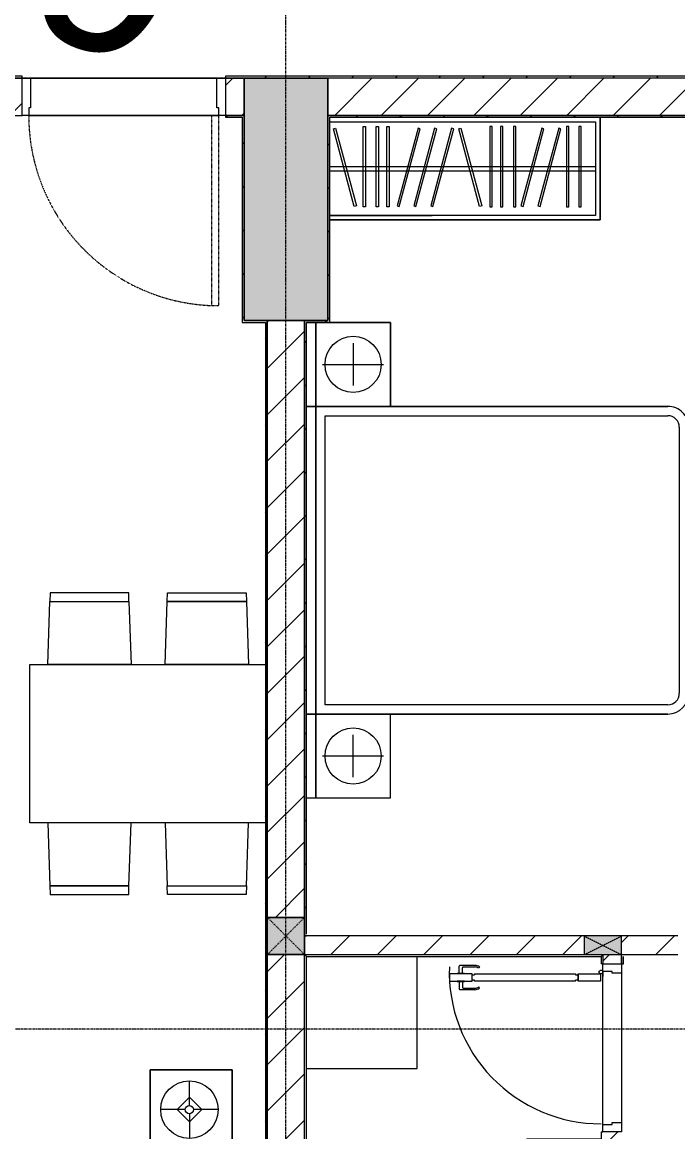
# Model space of a CAD drawing. Header units: millimetres. Extents: x -24439 to 198341, y -52871 to 149926.
# Drawn here: x 59538 to 63055, y 27887 to 33837 of the extents above; entities that cross this region are included whole.
import ezdxf

# ---------------------------------------------------------------- set-up
doc = ezdxf.new("R2010")
doc.units = ezdxf.units.MM
for name, pattern in [('Dash', [6, 3, -3]), ('Grid Line', [22.225, 12.7, -3.175, 3.175, -3.175]), ('NET VAN', [1.06, 0.53, -0.53])]:
    doc.linetypes.add(name, pattern=pattern)
for name, color, linetype, lineweight in [('0-1', 7, 'Continuous', 5), ('A-DETL-GENF-1', 9, 'Continuous', 9), ('A-DETL-GENF-2', 9, 'NET VAN', 9), ('A-DOOR', 31, 'Continuous', 9), ('A-DOOR-1', 9, 'Continuous', 9), ('A-DOOR-FRAM', 31, 'Continuous', 9), ('A-FLOR-1', 9, 'Continuous', 9), ('A-FLOR-HRAL-1', 9, 'Continuous', 9), ('A-WALL', 113, 'Continuous', 9), ('A-WALL-1', 253, 'Continuous', 18), ('A-WALL-2', 9, 'Continuous', 9), ('A-WALL-3', 113, 'Continuous', 18), ('A-WALL-PATT-1', 10, 'Continuous', 9), ('A-WALL-PATT-2', 9, 'Continuous', 9), ('A-WALL-PATT-3', 111, 'Continuous', 9), ('G-IMPT-1', 9, 'Continuous', 9), ('G-IMPT-6', 7, 'Continuous', 9), ('I-FURN', 30, 'Continuous', 9), ('I-FURN-1', 9, 'Continuous', 9), ('I-WALL-1', 253, 'Continuous', 18), ('I-WALL-3', 2, 'Continuous', 18), ('S-COLS', 52, 'Continuous', 9), ('S-COLS-1', 254, 'Continuous', 5), ('S-COLS-2', 253, 'Continuous', 18), ('S-COLS-3', 9, 'Continuous', 9), ('S-COLS-4', 52, 'Continuous', 18), ('S-COLS-5', 52, 'Dash', 9), ('S-COLS-HDLN', 52, 'Dash', 9), ('S-COLS-HDLN-1', 9, 'Dash', 9), ('S-GRID-1', 1, 'Grid Line', 9)]:
    doc.layers.add(name, color=color, linetype=linetype, lineweight=lineweight)
doc.styles.add('Arial_4', font='arial_0.ttf', dxfattribs={"height": 1000})
pattern_1 = [(45, (0, 0), (-124.4508, 124.4508), [])]
pattern_2 = [(45, (0, 0), (-116.67262, 116.67262), [])]

# ---------------------------------------------------------------- blocks, each defined once
blk = doc.blocks.new('NCV_TKTC_KET CAU_rvt-1-TKCS_MB ĐỊNH VỊ CAO ĐỘ THIẾT KẾ')
at = {"layer": 'S-COLS-1'}
blk.add_hatch(color=256, dxfattribs=at).paths.add_polyline_path([(61035.6, 32236.9), (61177.6, 32236.9), (61177.6, 33536.9), (60727.6, 33536.9), (60727.6, 32236.9)])
at = {"layer": 'S-COLS-2'}
for p, q in [((61177.6, 33536.9), (60727.6, 33536.9)), ((60727.6, 33536.9), (60727.6, 32236.9)), ((61177.6, 32236.9), (61177.6, 33536.9)), ((60727.6, 32236.9), (61177.6, 32236.9))]:
    blk.add_line(p, q, dxfattribs=at)
blk = doc.blocks.new('GIUONG NGU-2TAB-1600x2000 - GIUONG NGU-2TAB-1600x2000-842839-TKCS_MB ĐỊNH VỊ CAO ĐỘ THIẾT KẾ')
at = {"layer": 'I-FURN-1'}
for p, q in [((8.5, 0), (8.5, -50)), ((458.5, -50), (458.5, 0)), ((458.5, 0), (458.5, -50)), ((2108.2, -50), (2108.2, 0)), ((458.5, -50), (8.5, -50)), ((8.5, -50), (8.5, -450.3)), ((8.5, -50), (458.5, -50)), ((458.5, -50), (8.5, -50)), ((8.5, -50), (8.5, -450.3)), ((458.5, -450.3), (458.5, -50)), ((2108.2, -50), (458.5, -50)), ((458.5, -50), (458.5, -1938.9)), ((458.5, -50), (2108.2, -50)), ((458.5, -1938.9), (458.5, -50)), ((458.5, -450.3), (458.5, -50)), ((458.5, -50), (2108.2, -50)), ((2108.2, 0), (2108.2, -50)), ((2558.2, -50), (2108.2, -50)), ((2108.2, -50), (2108.2, -450.3)), ((2108.2, -1938.9), (2108.2, -50)), ((2108.2, -50), (2558.2, -50)), ((2108.2, -50), (2558.2, -50)), ((2108.2, -450.3), (2108.2, -50)), ((2108.2, -50), (2108.2, -1938.9)), ((2558.2, -50), (2558.2, 0)), ((2558.2, -450.3), (2558.2, -50)), ((2558.2, -50), (2558.2, -450.3)), ((233.5, -86.8), (233.5, -413.5)), ((508.5, -100), (2058.2, -100)), ((508.5, -1938.9), (508.5, -100)), ((2058.2, -100), (2058.2, -1938.9)), ((2333.2, -86.8), (2333.2, -413.5)), ((120.2, -250.2), (346.8, -250.2)), ((2446.5, -250.2), (2219.8, -250.2)), ((8.5, -450.3), (458.5, -450.3)), ((8.5, -450.3), (458.5, -450.3)), ((2108.2, -450.3), (2558.2, -450.3)), ((2558.2, -450.3), (2108.2, -450.3)), ((1997.1, -2000), (569.6, -2000)), ((569.6, -2050), (1997.1, -2050)), ((1997.1, -2050), (569.6, -2050))]:
    blk.add_line(p, q, dxfattribs=at)
for centre in [(233.5, -250.2), (2333.2, -250.2)]:
    blk.add_circle(centre, 150.7, dxfattribs=at)
for centre, radius, start, end in [((569.6, -1938.9), 111.1, 180, 270), ((569.6, -1938.9), 111.1, 180, 270), ((569.6, -1938.9), 61.1, 180, 270), ((1997.1, -1938.9), 111.1, 270, 360), ((1997.1, -1938.9), 61.1, 270, 0), ((1997.1, -1938.9), 111.1, 270, 0)]:
    blk.add_arc(centre, radius, start, end, dxfattribs=at)
blk = doc.blocks.new('TU QUAN AO-SUITE ROOM_3 - TU QUAN AO-SUITE ROOM_3-V10-TKCS_MB ĐỊNH VỊ CAO ĐỘ THIẾT KẾ')
at = {"layer": 'I-FURN-1'}
for p, q in [((-550, -50), (-550, -1500)), ((-550, -1500), (-550, -50)), ((-550, -50), (-550, -576)), ((-526, -1476), (-526, -50)), ((-526, -50), (-526, -600)), ((-287, -50), (-287, -576)), ((-263, -50), (-263, -576)), ((-24, -49.8), (-24, -1476)), ((-478.3, -181.1), (-61.3, -69.4)), ((-58.2, -80.9), (-475.2, -192.7)), ((-61.3, -69.4), (-58.2, -80.9)), ((-480.1, -229.7), (-50.1, -229.7)), ((-480.1, -241.7), (-480.1, -229.7)), ((-475.2, -192.7), (-478.3, -181.1)), ((-50.1, -229.7), (-50.1, -241.7)), ((-50.1, -241.7), (-480.1, -241.7)), ((-480.1, -299.2), (-50.1, -299.2)), ((-480.1, -311.2), (-480.1, -299.2)), ((-50.1, -311.2), (-480.1, -311.2)), ((-480.1, -356.4), (-50.1, -356.4)), ((-480.1, -368.4), (-480.1, -356.4)), ((-50.1, -299.2), (-50.1, -311.2)), ((-50.1, -356.4), (-50.1, -368.4)), ((-50.1, -368.4), (-480.1, -368.4)), ((-475.2, -411.5), (-478.3, -423.1)), ((-58.2, -523.3), (-475.2, -411.5)), ((-478.3, -423.1), (-61.3, -534.9)), ((-475.2, -500.3), (-478.3, -511.9)), ((-478.3, -511.9), (-61.3, -623.6)), ((-58.2, -612.1), (-475.2, -500.3)), ((-61.3, -534.9), (-58.2, -523.3)), ((-475.2, -591.5), (-478.3, -603.1)), ((-58.2, -703.3), (-475.2, -591.5)), ((-287, -576), (-287, -1476)), ((-263, -576), (-263, -1476)), ((-526, -1476), (-526, -600)), ((-478.3, -603.1), (-61.3, -714.9)), ((-61.3, -623.6), (-58.2, -612.1)), ((-61.3, -714.9), (-58.2, -703.3)), ((-478.3, -853.9), (-61.3, -742.1)), ((-58.2, -753.7), (-475.2, -865.5)), ((-61.3, -742.1), (-58.2, -753.7)), ((-475.2, -865.5), (-478.3, -853.9)), ((-480.1, -908.6), (-480.1, -920.6)), ((-480.1, -908.6), (-480.1, -920.6)), ((-50.1, -908.6), (-480.1, -908.6)), ((-480.1, -920.6), (-50.1, -920.6)), ((-50.1, -920.6), (-50.1, -908.6)), ((-480.1, -965.8), (-480.1, -977.8)), ((-480.1, -965.8), (-480.1, -977.8)), ((-50.1, -965.8), (-480.1, -965.8)), ((-480.1, -977.8), (-50.1, -977.8)), ((-50.1, -977.8), (-50.1, -965.8)), ((-480.1, -1035.3), (-480.1, -1047.3)), ((-480.1, -1035.3), (-480.1, -1047.3)), ((-50.1, -1035.3), (-480.1, -1035.3)), ((-480.1, -1047.3), (-50.1, -1047.3)), ((-50.1, -1047.3), (-50.1, -1035.3)), ((-475.2, -1075.3), (-478.3, -1086.9)), ((-478.3, -1086.9), (-61.3, -1198.6)), ((-58.2, -1187.1), (-475.2, -1075.3)), ((-475.2, -1166.5), (-478.3, -1178.1)), ((-478.3, -1178.1), (-61.3, -1289.9)), ((-58.2, -1278.3), (-475.2, -1166.5)), ((-61.3, -1198.6), (-58.2, -1187.1)), ((-61.3, -1289.9), (-58.2, -1278.3)), ((-480.1, -1320.5), (-480.1, -1332.5)), ((-480.1, -1320.5), (-480.1, -1332.5)), ((-50.1, -1320.5), (-480.1, -1320.5)), ((-480.1, -1332.5), (-50.1, -1332.5)), ((-50.1, -1332.5), (-50.1, -1320.5)), ((-480.1, -1386.9), (-480.1, -1398.9)), ((-480.1, -1386.9), (-480.1, -1398.9)), ((-50.1, -1386.9), (-480.1, -1386.9)), ((-480.1, -1398.9), (-50.1, -1398.9)), ((-50.1, -1398.9), (-50.1, -1386.9)), ((-24, -1476), (-526, -1476)), ((-550, -1500), (0, -1500)), ((0, -1500), (-550, -1500))]:
    blk.add_line(p, q, dxfattribs=at)
blk = doc.blocks.new('MAY GIAT - MAY GIAT_dwg-348053-TKCS_MB ĐỊNH VỊ CAO ĐỘ THIẾT KẾ')
at = {"layer": 'G-IMPT-1', "flags": 128}
blk.add_lwpolyline([(5, 596.6), (5, 2.3), (605, 2.3)], dxfattribs=at)
blk = doc.blocks.new('MAY GIAT - MAY GIAT-348233-TKCS_MB ĐỊNH VỊ CAO ĐỘ THIẾT KẾ')
at = {"layer": 'I-FURN-1'}
for p, q in [((5, 596.6), (5, 2.3)), ((5, 2.3), (605, 2.3))]:
    blk.add_line(p, q, dxfattribs=at)
blk.add_blockref('MAY GIAT - MAY GIAT_dwg-348053-TKCS_MB ĐỊNH VỊ CAO ĐỘ THIẾT KẾ', (0, 0))
blk = doc.blocks.new('RES_BAN AN 1 - RES_BAN AN 1-V12-TKCS_MB ĐỊNH VỊ CAO ĐỘ THIẾT KẾ')
at = {"layer": 'I-FURN-1'}
for p, q in [((-425, 1275), (425, 1275)), ((-425, 11.8), (-425, 1275)), ((425, 1275), (425, 11.8)), ((-761.9, 1168.8), (-809.6, 1167.2)), ((-809.6, 1167.2), (-809.6, 745.3)), ((-425, 1180), (-761.9, 1168.8)), ((-761.9, 1168.8), (-761.9, 743.8)), ((-761.9, 743.8), (-761.9, 1168.8)), ((-425, 732.5), (-425, 1180)), ((425, 1180), (761.9, 1168.8)), ((425, 732.5), (425, 1180)), ((761.9, 1168.8), (761.9, 743.8)), ((761.9, 1168.8), (761.9, 743.8)), ((809.6, 1167.2), (761.9, 1168.8)), ((809.6, 745.3), (809.6, 1167.2)), ((-809.6, 745.3), (-761.9, 743.8)), ((-761.9, 743.8), (-425, 732.5)), ((761.9, 743.8), (425, 732.5)), ((761.9, 743.8), (809.6, 745.3)), ((-809.6, 536.9), (-761.9, 538.5)), ((-809.6, 115.1), (-809.6, 536.9)), ((-425, 549.7), (-761.9, 538.5)), ((-761.9, 538.5), (-761.9, 113.5)), ((-761.9, 538.5), (-761.9, 113.5)), ((-425, 102.3), (-425, 549.7)), ((425, 549.7), (761.9, 538.5)), ((425, 102.3), (425, 549.7)), ((761.9, 538.5), (761.9, 113.5)), ((761.9, 538.5), (809.6, 536.9)), ((761.9, 113.5), (761.9, 538.5)), ((809.6, 536.9), (809.6, 115.1)), ((-761.9, 113.5), (-809.6, 115.1)), ((-761.9, 113.5), (-425, 102.3)), ((761.9, 113.5), (425, 102.3)), ((809.6, 115.1), (761.9, 113.5))]:
    blk.add_line(p, q, dxfattribs=at)
blk = doc.blocks.new('LOBBY_SOFA_1 - LOBBY_SOFA_1-V13-TKCS_MB ĐỊNH VỊ CAO ĐỘ THIẾT KẾ')
at = {"layer": 'I-FURN'}
for p, q in [((-2556, -14.9), (-2556, -660)), ((-708, -660), (-708, -14.9)), ((-2457, -66), (-2457, -660)), ((-807, -66), (-2457, -66)), ((-807, -660), (-807, -66)), ((-807, -143), (-2457, -143)), ((-1907, -143), (-1907, -660)), ((-1357, -143), (-1357, -660)), ((-3128.2, -193.5), (-2688.2, -193.5)), ((-3128.2, -633.5), (-3128.2, -193.5)), ((-2688.2, -193.5), (-2688.2, -633.5)), ((-575.9, -193.5), (-575.9, -633.5)), ((-135.9, -193.5), (-575.9, -193.5)), ((-135.9, -633.5), (-135.9, -193.5)), ((-2915.4, -269), (-2915.4, -401)), ((-348.6, -269), (-348.6, -401)), ((-2915.4, -357), (-2981.4, -423)), ((-2849.4, -423), (-2915.4, -357)), ((-414.6, -423), (-348.6, -357)), ((-348.6, -357), (-282.6, -423)), ((-2937.4, -423), (-3069.4, -423)), ((-2981.4, -423), (-2915.4, -489)), ((-2915.4, -489), (-2849.4, -423)), ((-2915.4, -445), (-2915.4, -577)), ((-2893.4, -423), (-2761.4, -423)), ((-370.6, -423), (-502.6, -423)), ((-348.6, -489), (-414.6, -423)), ((-282.6, -423), (-348.6, -489)), ((-348.6, -445), (-348.6, -577)), ((-326.6, -423), (-194.6, -423)), ((-2688.2, -633.5), (-3128.2, -633.5)), ((-575.9, -633.5), (-135.9, -633.5)), ((-2556, -660), (-708, -660)), ((-2172.3, -1064.5), (-2172.3, -1504.5)), ((-1160.3, -1020.5), (-2128.3, -1020.5)), ((-1116.3, -1504.5), (-1116.3, -1064.5)), ((-2128.3, -1548.5), (-1160.3, -1548.5))]:
    blk.add_line(p, q, dxfattribs=at)
for centre, radius in [((-2915.4, -423), 154), ((-348.6, -423), 154), ((-2915.4, -423), 22), ((-348.6, -423), 22)]:
    blk.add_circle(centre, radius, dxfattribs=at)
for centre, start, end in [((-2128.3, -1064.5), 90, 180), ((-1160.3, -1064.5), 0, 90), ((-2128.3, -1504.5), 180, 270), ((-1160.3, -1504.5), 270, 0)]:
    blk.add_arc(centre, 44, start, end, dxfattribs=at)
at = {"layer": 'I-FURN-1'}
for p, q in [((-2556, -14.9), (-2556, -660)), ((-708, -660), (-708, -14.9)), ((-2688.2, -193.5), (-3128.2, -193.5)), ((-3128.2, -193.5), (-3128.2, -633.5)), ((-2688.2, -633.5), (-2688.2, -193.5)), ((-135.9, -193.5), (-575.9, -193.5)), ((-575.9, -193.5), (-575.9, -633.5)), ((-135.9, -633.5), (-135.9, -193.5)), ((-3128.2, -633.5), (-2688.2, -633.5)), ((-575.9, -633.5), (-135.9, -633.5)), ((-2556, -660), (-708, -660)), ((-2172.3, -1064.5), (-2172.3, -1504.5)), ((-1160.3, -1020.5), (-2128.3, -1020.5)), ((-1116.3, -1504.5), (-1116.3, -1064.5)), ((-2128.3, -1548.5), (-1160.3, -1548.5))]:
    blk.add_line(p, q, dxfattribs=at)
for centre, start, end in [((-2128.3, -1064.5), 90, 180), ((-1160.3, -1064.5), 0, 90), ((-2128.3, -1504.5), 180, 270), ((-1160.3, -1504.5), 270, 0)]:
    blk.add_arc(centre, 44, start, end, dxfattribs=at)
blk = doc.blocks.new('G1_SOF - BO TRU - 100x200-V61-TKCS_MB ĐỊNH VỊ CAO ĐỘ THIẾT KẾ')
at = {"layer": 'S-COLS-3'}
blk.add_hatch(color=256, dxfattribs=at).paths.add_polyline_path([(50, -100), (50, 100), (-50, 100), (-50, -100)])
at = {"layer": 'S-COLS-2'}
for p, q in [((50, 100), (-50, 100)), ((-50, 100), (-50, -100)), ((50, -100), (50, 100)), ((-50, -100), (50, -100))]:
    blk.add_line(p, q, dxfattribs=at)
at = {"layer": 'S-COLS-HDLN-1'}
for p, q in [((50, 100), (-50, -100)), ((-50, 100), (50, -100))]:
    blk.add_line(p, q, dxfattribs=at)
blk = doc.blocks.new('Railing - Railing-791108-TKCS_MB ĐỊNH VỊ CAO ĐỘ THIẾT KẾ')
at = {"layer": 'A-FLOR-HRAL-1'}
for p, q in [((38144.1, 19576.2), (38154.1, 19566.2)), ((39744.1, 19576.2), (39734.1, 19566.2)), ((38154.1, 19566.2), (39734.1, 19566.2)), ((38154.1, 16286.2), (38154.1, 19566.2)), ((39734.1, 19566.2), (39734.1, 19526.7)), ((39744.1, 19526.7), (39734.1, 19526.7)), ((39734.1, 18626.2), (39744.1, 18626.2)), ((39734.1, 18626.2), (39734.1, 18586.2)), ((39344.1, 18576.2), (39334.1, 18586.2)), ((39334.1, 18586.2), (39334.1, 15486.2)), ((39734.1, 18586.2), (39334.1, 18586.2)), ((39744.1, 18576.2), (39734.1, 18586.2)), ((38144.1, 16276.2), (38154.1, 16286.2)), ((38254.1, 16286.2), (38154.1, 16286.2)), ((38244.1, 16276.2), (38254.1, 16286.2)), ((38254.1, 15486.2), (38254.1, 16286.2)), ((38244.1, 15476.2), (38254.1, 15486.2)), ((39334.1, 15486.2), (38254.1, 15486.2)), ((39344.1, 15476.2), (39334.1, 15486.2))]:
    blk.add_line(p, q, dxfattribs=at)
blk = doc.blocks.new('DOOR_CW_01 CANH MO-PANEL KINH - DIG_01-900x2200-CỬA NHÔM KÍNH-400860-TKCS_MB ĐỊNH VỊ CAO ĐỘ THIẾT KẾ')
at = {"layer": 'A-DETL-GENF-1'}
for p, q in [((-397, -182), (-397, -62)), ((-397, -62), (-357, -62)), ((-357, -62), (-357, -182)), ((-357, -182), (-397, -182)), ((-397, -196), (-391, -196)), ((-397, -738), (-397, -196)), ((-391, -196), (-391, -182)), ((-391, -182), (-363, -182)), ((-363, -182), (-363, -196)), ((-357, -196), (-363, -196)), ((-357, -196), (-357, -738)), ((-433.9, -711.2), (-427.3, -715.8)), ((-320.1, -711.2), (-326.7, -715.8)), ((-442, -737), (-442, -816.5)), ((-434, -799.5), (-434, -737)), ((-397, -738), (-391, -738)), ((-357, -752), (-397, -752)), ((-397, -752), (-397, -872)), ((-391, -752), (-391, -738)), ((-363, -752), (-391, -752)), ((-357, -738), (-363, -738)), ((-363, -738), (-363, -752)), ((-357, -872), (-357, -752)), ((-320, -799.5), (-320, -737)), ((-312, -737), (-312, -816.5)), ((-399, -820.5), (-438, -820.5)), ((-399, -803.5), (-430, -803.5)), ((-399, -792.2), (-399, -831.8)), ((-397, -792.2), (-399, -792.2)), ((-399, -831.8), (-397, -831.8)), ((-397, -792.2), (-397, -831.8)), ((-357, -792.2), (-357, -831.8)), ((-357, -792.2), (-355, -792.2)), ((-355, -831.8), (-357, -831.8)), ((-355, -792.2), (-355, -831.8)), ((-355, -803.5), (-324, -803.5)), ((-355, -820.5), (-316, -820.5)), ((-397, -872), (-357, -872))]:
    blk.add_line(p, q, dxfattribs=at)
blk.add_circle((-407, -60), 10, dxfattribs=at)
for centre, radius, start, end in [((-407, -60), 814, 268, 0), ((-397, -737), 45, 145, 180), ((-357, -737), 45, 360, 35), ((-397, -737), 37, 145, 180), ((-357, -737), 37, 0, 35), ((-438, -816.5), 4, 180, 270), ((-430, -799.5), 4, 180, 270), ((-324, -799.5), 4, 270, 0), ((-316, -816.5), 4, 270, 0)]:
    blk.add_arc(centre, radius, start, end, dxfattribs=at)
at = {"layer": 'A-DOOR-1'}
for p, q in [((-450, -50), (-450, 50)), ((-450, 50), (-400, 50)), ((-400, 50), (-400, 0)), ((400, 0), (400, 50)), ((400, 50), (450, 50)), ((450, 50), (450, -50)), ((-410, -50), (-450, -50)), ((-410, 0), (-410, -50)), ((-400, 0), (-410, 0)), ((-407, -50), (-382, -50)), ((410, 0), (400, 0)), ((410, -50), (410, 0)), ((450, -50), (410, -50))]:
    blk.add_line(p, q, dxfattribs=at)
blk = doc.blocks.new('NCV_TKTC_TANG 1_rvt-1-TKCS_MB ĐỊNH VỊ CAO ĐỘ THIẾT KẾ')
at = {"layer": 'A-WALL-PATT-1'}
h = blk.add_hatch(dxfattribs=at)
h.set_pattern_fill('FP_2', color=256, style=0, pattern_type=2)
h.set_pattern_definition(pattern_1)
h.paths.add_polyline_path([(65852.6, 28836.9), (65852.6, 28936.9), (65054.2, 28936.9), (65054.2, 28836.9)])
h.paths.add_polyline_path([(64254.2, 28836.9), (64254.2, 28936.9), (63954.6, 28936.9), (63954.6, 28836.9)])
h.paths.add_polyline_path([(62246, 28836.9), (62552.6, 28836.9), (62552.6, 28936.9), (61052.6, 28936.9), (61052.6, 28836.9)])
h.paths.add_polyline_path([(63054.6, 28836.9), (63054.6, 28936.9), (62752.6, 28936.9), (62752.6, 28836.9)])
h = blk.add_hatch(dxfattribs=at)
h.set_pattern_fill('FP_2', color=256, style=0, pattern_type=2)
h.set_pattern_definition(pattern_1)
h.paths.add_polyline_path([(62752.6, 27836.9), (62752.6, 27886.9), (62652.6, 27886.9), (62652.6, 27836.9), (62702.6, 27836.9)])
h.paths.add_polyline_path([(62752.6, 28786.9), (62752.6, 28836.9), (62652.6, 28836.9), (62652.6, 28786.9), (62702.6, 28786.9)])
at = {"layer": 'A-WALL-PATT-2'}
h = blk.add_hatch(dxfattribs=at)
h.set_pattern_fill('FP_3', color=256, style=0, pattern_type=2)
h.set_pattern_definition(pattern_2)
h.paths.add_polyline_path([(59537.6, 33326.9), (59537.6, 33336.9), (57852.6, 33336.9), (57852.6, 33326.9), (59528.8, 33326.9)])
h.paths.add_polyline_path([(60727.6, 33326.9), (60727.6, 33336.9), (60627.6, 33336.9), (60627.6, 33326.9), (60717.6, 33326.9)])
h = blk.add_hatch(dxfattribs=at)
h.set_pattern_fill('FP_3', color=256, style=0, pattern_type=2)
h.set_pattern_definition(pattern_2)
h.paths.add_polyline_path([(60717.6, 32236.9), (60727.6, 32236.9), (60727.6, 33326.9), (60717.6, 33326.9), (60717.6, 32967)])
h = blk.add_hatch(dxfattribs=at)
h.set_pattern_fill('FP_3', color=256, style=0, pattern_type=2)
h.set_pattern_definition(pattern_2)
h.paths.add_polyline_path([(61177.6, 33326.9), (64042.6, 33326.9), (64042.6, 33336.9), (61177.6, 33336.9)])
h = blk.add_hatch(dxfattribs=at)
h.set_pattern_fill('FP_3', color=256, style=0, pattern_type=2)
h.set_pattern_definition(pattern_2)
h.paths.add_polyline_path([(61187.6, 32226.9), (61187.6, 33326.9), (61177.6, 33326.9), (61177.6, 32226.9)])
h = blk.add_hatch(dxfattribs=at)
h.set_pattern_fill('FP_3', color=256, style=0, pattern_type=2)
h.set_pattern_definition(pattern_2)
h.paths.add_polyline_path([(60852.6, 25546.9), (60852.6, 32236.9), (60842.6, 32236.9), (60842.6, 25546.9)])
h = blk.add_hatch(dxfattribs=at)
h.set_pattern_fill('FP_3', color=256, style=0, pattern_type=2)
h.set_pattern_definition(pattern_2)
h.paths.add_polyline_path([(61052.6, 28936.9), (61062.6, 28936.9), (61062.6, 32236.9), (61052.6, 32236.9), (61052.6, 29022)])
h = blk.add_hatch(dxfattribs=at)
h.set_pattern_fill('FP_3', color=256, style=0, pattern_type=2)
h.set_pattern_definition(pattern_2)
h.paths.add_polyline_path([(61062.6, 32226.9), (61177.6, 32226.9), (61177.6, 32236.9), (61062.6, 32236.9)])
at = {"layer": 'A-FLOR-1'}
for p, q in [((60582.6, 33536.9), (59582.6, 33536.9)), ((60592.6, 33336.9), (59572.6, 33336.9)), ((59572.6, 33336.9), (60592.6, 33336.9)), ((62752.6, 28736.9), (62752.6, 27936.9))]:
    blk.add_line(p, q, dxfattribs=at)
at = {"layer": 'A-WALL-1'}
for p, q in [((61062.6, 28936.9), (61052.6, 28936.9)), ((61052.6, 28936.9), (61052.6, 28836.9)), ((61052.6, 28836.9), (62552.6, 28836.9)), ((62652.6, 28836.9), (62652.6, 28786.9)), ((62752.6, 28826.9), (62752.6, 28836.9))]:
    blk.add_line(p, q, dxfattribs=at)
at = {"layer": 'A-WALL-2'}
for p, q in [((62552.6, 28936.9), (61062.6, 28936.9)), ((63054.6, 28936.9), (62752.6, 28936.9)), ((62752.6, 28836.9), (63054.6, 28836.9)), ((62752.6, 28826.9), (62752.6, 28786.9)), ((62752.6, 28786.9), (62752.6, 28826.9)), ((62652.6, 27926.9), (62652.6, 28746.9)), ((62752.6, 28736.9), (62752.6, 27936.9))]:
    blk.add_line(p, q, dxfattribs=at)
at = {"layer": 'I-WALL-1'}
for p, q in [((60727.6, 33336.9), (60627.6, 33336.9)), ((60627.6, 33336.9), (60627.6, 33326.9)), ((60627.6, 33326.9), (60717.6, 33326.9)), ((60717.6, 33326.9), (60717.6, 32236.9)), ((60727.6, 33326.9), (60727.6, 33336.9)), ((60727.6, 32236.9), (60727.6, 33326.9)), ((64042.6, 33336.9), (61177.6, 33336.9)), ((61177.6, 33336.9), (61177.6, 33326.9)), ((61177.6, 33326.9), (61177.6, 32236.9)), ((61187.6, 33326.9), (64042.6, 33326.9)), ((61187.6, 32226.9), (61187.6, 33326.9)), ((60717.6, 32236.9), (60717.6, 32226.9)), ((60717.6, 32226.9), (60842.6, 32226.9)), ((60842.6, 32236.9), (60727.6, 32236.9)), ((60852.6, 32236.9), (60842.6, 32236.9)), ((60842.6, 32226.9), (60842.6, 25546.9)), ((60852.6, 25546.9), (60852.6, 32236.9)), ((61052.6, 32236.9), (61052.6, 28936.9)), ((61062.6, 32236.9), (61052.6, 32236.9)), ((61177.6, 32236.9), (61062.6, 32236.9)), ((61062.6, 28946.9), (61062.6, 32226.9)), ((61062.6, 32226.9), (61177.6, 32226.9)), ((61177.6, 32226.9), (61187.6, 32226.9)), ((61052.6, 28936.9), (61062.6, 28936.9)), ((62762.6, 28786.9), (62762.6, 28826.9)), ((62752.6, 28786.9), (62762.6, 28786.9))]:
    blk.add_line(p, q, dxfattribs=at)
at = {"layer": 'A-DOOR-1', "rotation": 269.9999999999989}
blk.add_blockref('DOOR_CW_01 CANH MO-PANEL KINH - DIG_01-900x2200-CỬA NHÔM KÍNH-400860-TKCS_MB ĐỊNH VỊ CAO ĐỘ THIẾT KẾ', (62702.6, 28336.9), dxfattribs=at)
at = {"layer": 'A-FLOR-HRAL-1'}
blk.add_blockref('Railing - Railing-791108-TKCS_MB ĐỊNH VỊ CAO ĐỘ THIẾT KẾ', (22908.5, 9260.7), dxfattribs=at)
at = {"layer": 'I-FURN-1'}
for name, p, rotation in [('TU QUAN AO-SUITE ROOM_3 - TU QUAN AO-SUITE ROOM_3-V10-TKCS_MB ĐỊNH VỊ CAO ĐỘ THIẾT KẾ', (61137.6, 33326.9), 89.9999999999998), ('GIUONG NGU-2TAB-1600x2000 - GIUONG NGU-2TAB-1600x2000-842839-TKCS_MB ĐỊNH VỊ CAO ĐỘ THIẾT KẾ', (61062.6, 29668.6), 90.00000000000065), ('RES_BAN AN 1 - RES_BAN AN 1-V12-TKCS_MB ĐỊNH VỊ CAO ĐỘ THIẾT KẾ', (60854.3, 29968.2), 90.00000000000026), ('MAY GIAT - MAY GIAT-348233-TKCS_MB ĐỊNH VỊ CAO ĐỘ THIẾT KẾ', (61659.2, 28222), 90), ('LOBBY_SOFA_1 - LOBBY_SOFA_1-V13-TKCS_MB ĐỊNH VỊ CAO ĐỘ THIẾT KẾ', (60857.5, 25090.4), 270.0000000000005)]:
    blk.add_blockref(name, p, dxfattribs=dict(at, rotation=rotation))
at = {"layer": 'S-COLS-3', "rotation": 89.99999999999945}
blk.add_blockref('G1_SOF - BO TRU - 100x200-V61-TKCS_MB ĐỊNH VỊ CAO ĐỘ THIẾT KẾ', (62652.6, 28886.9), dxfattribs=at)
blk = doc.blocks.new('FD_05 - FD_05-1000x2200mm-835433-TKCS_MB ĐỊNH VỊ CAO ĐỘ THIẾT KẾ')
at = {"layer": 'A-DETL-GENF-2'}
for p, q in [((510, -100), (470, -100)), ((470, -100), (470, -1120)), ((510, -1120), (510, -100)), ((470, -1120), (510, -1120))]:
    blk.add_line(p, q, dxfattribs=at)
blk.add_arc((510, -100), 1020, 180, 267.75253, dxfattribs=at)
at = {"layer": 'A-DOOR-FRAM'}
for p, q in [((-545, 100), (-500, 100)), ((-545, -100), (-545, 100)), ((-500, 100), (-500, -60)), ((500, 100), (545, 100)), ((500, -60), (500, 100)), ((545, 100), (545, -100)), ((-510, -100), (-545, -100)), ((-500, -60), (-510, -60)), ((-510, -60), (-510, -100)), ((510, -60), (500, -60)), ((510, -100), (510, -60)), ((545, -100), (510, -100))]:
    blk.add_line(p, q, dxfattribs=at)
blk = doc.blocks.new('G1_SOF - BO TRU - 200x200-3050151-TKCS_MB ĐỊNH VỊ CAO ĐỘ THIẾT KẾ')
at = {"layer": 'S-COLS-HDLN'}
for p, q in [((-100, 100), (100, -100)), ((100, 100), (-100, -100))]:
    blk.add_line(p, q, dxfattribs=at)
blk = doc.blocks.new('NCV_TKCS_251209_TONG THE HIEN TRANG SAN DUONG - NCV_TKCS_HIEN TRANG_251209a_dwg-1612995-TKCS_MB ĐỊNH VỊ CAO ĐỘ THIẾT KẾ')
at = {"layer": 'G-IMPT-6', "insert": (563539106.3, 1144996203.7), "char_height": 1000, "width": 3253.918, "attachment_point": 1, "line_spacing_factor": 0.941778, "style": 'Arial_4'}
blk.add_mtext('0.49', dxfattribs=at)
blk = doc.blocks.new('NCV_TKCS_251209_TONG THE HIEN TRANG SAN DUONG - NCV_TKCS_251209_TONG THE HIEN TRANG SAN DUONG-1605292-TKCS_MB ĐỊNH VỊ CAO ĐỘ THIẾT KẾ')
at = {"rotation": 343.2379237072182}
blk.add_blockref('NCV_TKCS_251209_TONG THE HIEN TRANG SAN DUONG - NCV_TKCS_HIEN TRANG_251209a_dwg-1612995-TKCS_MB ĐỊNH VỊ CAO ĐỘ THIẾT KẾ', (-869777547.7, -933796958.8), dxfattribs=at)

msp = doc.modelspace()

# ---------------------------------------------------------------- hatches: boundary and pattern name
at = {"layer": 'A-WALL-PATT-3'}
h = msp.add_hatch(dxfattribs=at)
h.set_pattern_fill('FP_1', color=256, style=0, pattern_type=2)
h.set_pattern_definition(pattern_1)
h.paths.add_polyline_path([(56846.9, 33336.9), (56792.4, 33381.9), (56711.8, 33460.9), (56652.6, 33531.1), (56652.6, 33336.9), (56799.1, 33336.9)])
h.paths.add_polyline_path([(52927.6, 33336.9), (56452.6, 33336.9), (56452.6, 33536.9), (52927.6, 33536.9)])
h.paths.add_polyline_path([(60727.6, 33336.9), (60727.6, 33536.9), (60627.6, 33536.9), (60627.6, 33336.9)])
h.paths.add_polyline_path([(57640.3, 33336.9), (59537.6, 33336.9), (59537.6, 33536.9), (57639.6, 33536.9), (57639.8, 33460.2)])
h = msp.add_hatch(dxfattribs=at)
h.set_pattern_fill('FP_8', color=256, style=0, pattern_type=2)
h.set_pattern_definition(pattern_2)
h.paths.add_polyline_path([(80552.6, 33536.9), (80552.6, 33546.9), (70567.6, 33546.9), (70567.6, 33536.9), (80402.5, 33536.9)])
h.paths.add_polyline_path([(60627.6, 33536.9), (67737.6, 33536.9), (67737.6, 33546.9), (60627.6, 33546.9)])
h.paths.add_polyline_path([(58009.5, 33536.9), (59537.6, 33536.9), (59535.4, 33546.9), (57639.5, 33546.9), (57641.2, 33536.9)])
h.paths.add_polyline_path([(69377.6, 33536.9), (69477.6, 33536.9), (69475.4, 33546.9), (68827.6, 33546.9), (68827.6, 33536.9), (68927.6, 33536.9)])
h = msp.add_hatch(dxfattribs=at)
h.set_pattern_fill('FP_1', color=256, style=0, pattern_type=2)
h.set_pattern_definition(pattern_1)
h.paths.add_polyline_path([(61177.6, 33336.9), (65852.9, 33336.9), (65852.9, 33536.9), (61177.6, 33536.9)])
h.paths.add_polyline_path([(68927.6, 33336.9), (68927.6, 33536.9), (68827.6, 33536.9), (68827.6, 33336.9)])
h.paths.add_polyline_path([(66482.5, 33336.9), (67737.6, 33336.9), (67737.6, 33536.9), (66052.9, 33536.9), (66052.9, 33336.9)])
h = msp.add_hatch(dxfattribs=at)
h.set_pattern_fill('FP_1', color=256, style=0, pattern_type=2)
h.set_pattern_definition(pattern_1)
h.paths.add_polyline_path([(61052.6, 25536.9), (61052.6, 28836.9), (60852.6, 28836.9), (60852.6, 25536.9), (61035.6, 25536.9)])
h.paths.add_polyline_path([(61035.6, 29036.9), (61052.6, 29036.9), (61052.6, 32237), (60852.6, 32237), (60852.6, 29036.9)])
at = {"layer": 'S-COLS-1'}
msp.add_hatch(color=256, dxfattribs=at).paths.add_polyline_path([(60852.6, 28836.9), (61052.6, 28836.9), (61052.6, 29036.9), (60852.6, 29036.9), (60852.6, 29022)])

# ---------------------------------------------------------------- linework, layer by layer
at = {"layer": 'A-WALL'}
for p, q in [((59537.6, 33536.9), (56652.6, 33536.9)), ((56652.6, 33536.9), (59537.6, 33536.9)), ((59582.6, 33536.9), (60582.6, 33536.9)), ((60727.6, 33536.9), (60627.6, 33536.9)), ((60627.6, 33536.9), (60727.6, 33536.9)), ((65852.9, 33536.9), (61177.6, 33536.9)), ((60592.6, 33336.9), (59572.6, 33336.9)), ((60852.6, 29036.9), (61052.6, 29036.9)), ((61052.6, 28836.9), (60852.6, 28836.9))]:
    msp.add_line(p, q, dxfattribs=at)
at = {"layer": 'A-WALL-3'}
for p, q in [((60727.6, 33336.9), (60727.6, 33536.9)), ((61177.6, 33536.9), (61177.6, 33336.9)), ((56652.6, 33336.9), (59537.6, 33336.9)), ((60627.6, 33336.9), (60727.6, 33336.9)), ((61177.6, 33336.9), (65852.9, 33336.9)), ((61052.6, 32237), (60852.6, 32237)), ((60852.6, 32237), (60852.6, 29036.9)), ((61052.6, 29036.9), (61052.6, 32237)), ((60852.6, 28836.9), (60852.6, 25536.9)), ((61052.6, 25536.9), (61052.6, 28836.9))]:
    msp.add_line(p, q, dxfattribs=at)
at = {"layer": 'I-WALL-3'}
for p, q in [((59537.6, 33546.9), (56662.6, 33546.9)), ((59537.6, 33536.9), (59537.6, 33546.9)), ((67737.6, 33546.9), (60627.6, 33546.9)), ((60627.6, 33546.9), (60627.6, 33536.9)), ((60727.6, 33536.9), (61177.6, 33536.9))]:
    msp.add_line(p, q, dxfattribs=at)
at = {"layer": 'S-COLS'}
for p, q in [((61052.6, 29036.9), (60852.6, 29036.9)), ((60852.6, 28836.9), (61052.6, 28836.9))]:
    msp.add_line(p, q, dxfattribs=at)
at = {"layer": 'S-COLS-4'}
for p, q in [((60852.6, 29036.9), (60852.6, 28836.9)), ((61052.6, 28836.9), (61052.6, 29036.9))]:
    msp.add_line(p, q, dxfattribs=at)
at = {"layer": 'S-GRID-1'}
for p, q in [((60952.6, 20960.6), (60952.6, 80482.7)), ((131551.8, 33536.9), (29351.8, 33536.9)), ((131551.8, 28436.9), (29351.8, 28436.9))]:
    msp.add_line(p, q, dxfattribs=at)

# ---------------------------------------------------------------- block references
at = {"layer": '0-1'}
for name in ['NCV_TKTC_KET CAU_rvt-1-TKCS_MB ĐỊNH VỊ CAO ĐỘ THIẾT KẾ', 'NCV_TKTC_TANG 1_rvt-1-TKCS_MB ĐỊNH VỊ CAO ĐỘ THIẾT KẾ']:
    msp.add_blockref(name, (0, 0), dxfattribs=at)
at = {"layer": 'A-DETL-GENF-2'}
msp.add_blockref('NCV_TKCS_251209_TONG THE HIEN TRANG SAN DUONG - NCV_TKCS_251209_TONG THE HIEN TRANG SAN DUONG-1605292-TKCS_MB ĐỊNH VỊ CAO ĐỘ THIẾT KẾ', (26103.5, 9888.2), dxfattribs=at)
at = {"layer": 'A-DOOR'}
msp.add_blockref('FD_05 - FD_05-1000x2200mm-835433-TKCS_MB ĐỊNH VỊ CAO ĐỘ THIẾT KẾ', (60082.6, 33436.9), dxfattribs=at)
at = {"layer": 'S-COLS-5'}
msp.add_blockref('G1_SOF - BO TRU - 200x200-3050151-TKCS_MB ĐỊNH VỊ CAO ĐỘ THIẾT KẾ', (60952.6, 28936.9), dxfattribs=at)

doc.saveas('drawing.dxf')
